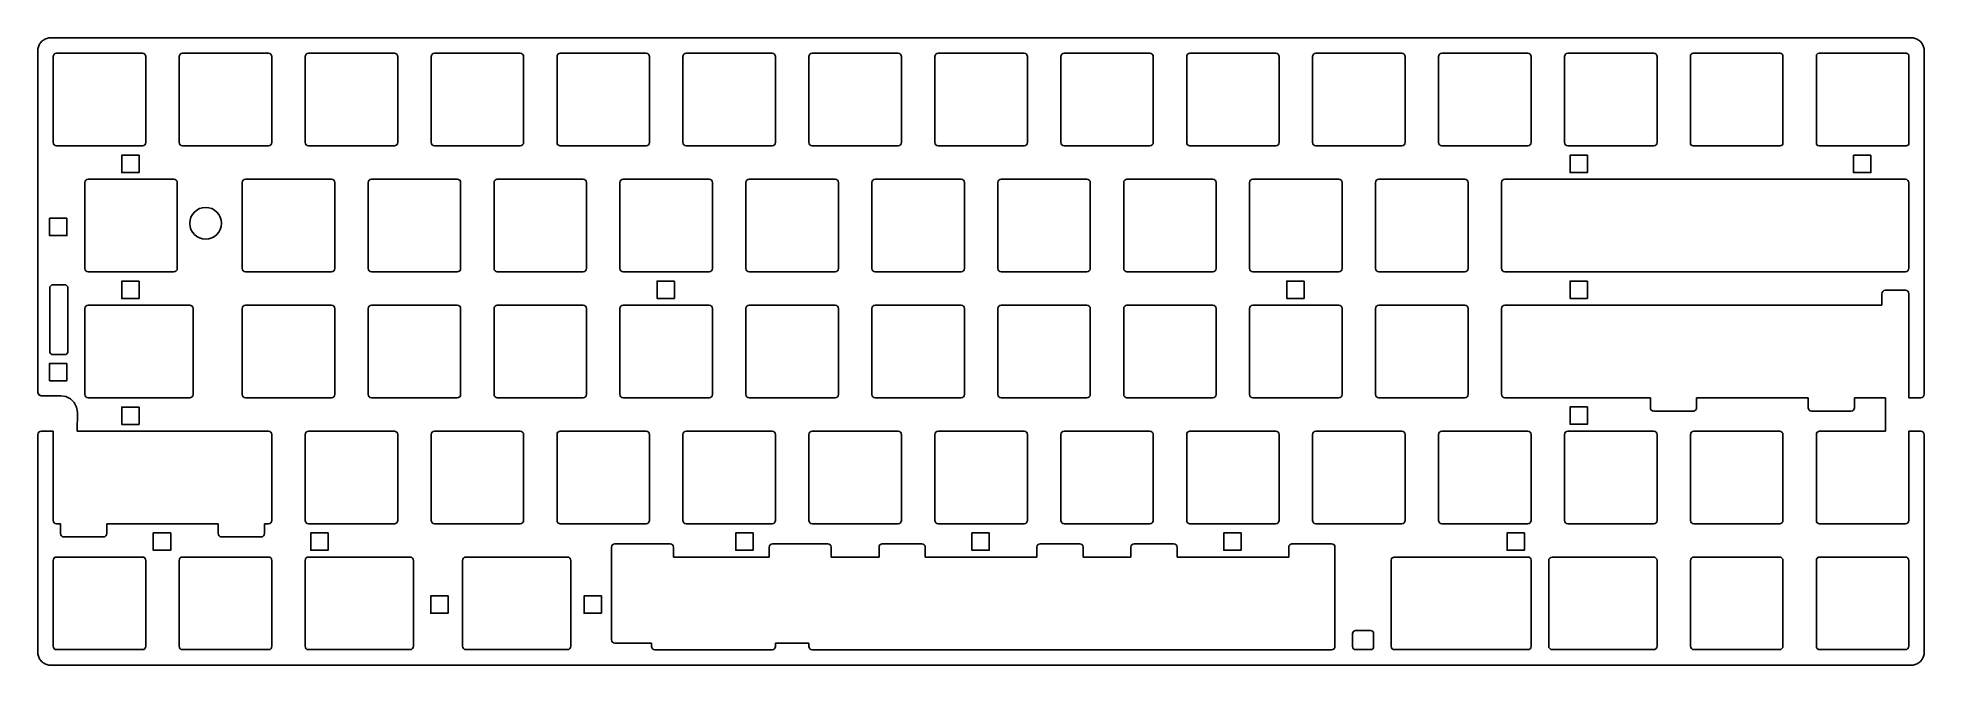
# Model space of a CAD drawing. Header units: millimetres. Extents: x 5 to 291, y -100 to -5.
import ezdxf

# ---------------------------------------------------------------- set-up
doc = ezdxf.new("R2010")
doc.units = ezdxf.units.MM
doc.layers.get('0').update_dxf_attribs({"linetype": 'CONTINUOUS'})

msp = doc.modelspace()

# ---------------------------------------------------------------- linework, layer by layer
for p, q in [((5.77, -5.75), (5.89, -5.64)), ((5.89, -5.64), (6.01, -5.54)), ((6.01, -5.54), (6.14, -5.46)), ((6.14, -5.46), (6.28, -5.38)), ((6.28, -5.38), (6.42, -5.31)), ((6.42, -5.31), (6.57, -5.26)), ((6.57, -5.26), (6.72, -5.22)), ((6.72, -5.22), (6.88, -5.19)), ((6.88, -5.19), (7.03, -5.17)), ((7.03, -5.17), (7.19, -5.16)), ((7.19, -5.16), (288.56, -5.16)), ((288.56, -5.16), (288.72, -5.17)), ((288.72, -5.17), (288.88, -5.19)), ((288.88, -5.19), (289.03, -5.22)), ((289.03, -5.22), (289.18, -5.26)), ((289.18, -5.26), (289.33, -5.31)), ((289.33, -5.31), (289.47, -5.38)), ((289.47, -5.38), (289.61, -5.46)), ((289.61, -5.46), (289.74, -5.54)), ((289.74, -5.54), (289.86, -5.64)), ((289.86, -5.64), (289.98, -5.75)), ((5.19, -7.01), (5.21, -6.85)), ((5.19, -7.16), (5.19, -7.01)), ((5.19, -58.83), (5.19, -7.16)), ((5.21, -6.85), (5.24, -6.7)), ((5.24, -6.7), (5.29, -6.54)), ((5.29, -6.54), (5.34, -6.4)), ((5.34, -6.4), (5.41, -6.26)), ((5.41, -6.26), (5.48, -6.12)), ((5.48, -6.12), (5.57, -5.99)), ((5.57, -5.99), (5.67, -5.86)), ((5.67, -5.86), (5.77, -5.75)), ((7.54, -8.02), (7.54, -21.02)), ((21.04, -7.52), (8.04, -7.52)), ((21.54, -21.02), (21.54, -8.02)), ((26.59, -8.02), (26.59, -21.02)), ((40.09, -7.52), (27.09, -7.52)), ((40.59, -21.02), (40.59, -8.02)), ((45.64, -8.02), (45.64, -21.02)), ((59.14, -7.52), (46.14, -7.52)), ((59.64, -21.02), (59.64, -8.02)), ((64.69, -8.02), (64.69, -21.02)), ((78.19, -7.52), (65.19, -7.52)), ((78.69, -21.02), (78.69, -8.02)), ((83.74, -8.02), (83.74, -21.02)), ((97.24, -7.52), (84.24, -7.52)), ((97.74, -21.02), (97.74, -8.02)), ((102.79, -8.02), (102.79, -21.02)), ((116.29, -7.52), (103.29, -7.52)), ((116.79, -21.02), (116.79, -8.02)), ((121.84, -8.02), (121.84, -21.02)), ((135.34, -7.52), (122.34, -7.52)), ((135.84, -21.02), (135.84, -8.02)), ((140.89, -8.02), (140.89, -21.02)), ((154.39, -7.52), (141.39, -7.52)), ((154.89, -21.02), (154.89, -8.02)), ((159.94, -8.02), (159.94, -21.02)), ((173.44, -7.52), (160.44, -7.52)), ((173.94, -21.02), (173.94, -8.02)), ((178.99, -8.02), (178.99, -21.02)), ((192.49, -7.52), (179.49, -7.52)), ((192.99, -21.02), (192.99, -8.02)), ((198.04, -8.02), (198.04, -21.02)), ((211.54, -7.52), (198.54, -7.52)), ((212.04, -21.02), (212.04, -8.02)), ((217.09, -8.02), (217.09, -21.02)), ((230.59, -7.52), (217.59, -7.52)), ((231.09, -21.02), (231.09, -8.02)), ((236.14, -8.02), (236.14, -21.02)), ((249.64, -7.52), (236.64, -7.52)), ((250.14, -21.02), (250.14, -8.02)), ((255.19, -7.93), (255.19, -21.11)), ((268.78, -7.52), (255.59, -7.52)), ((269.19, -21.11), (269.19, -7.93)), ((274.24, -7.93), (274.24, -21.11)), ((287.83, -7.52), (274.64, -7.52)), ((288.24, -21.11), (288.24, -7.93)), ((289.98, -5.75), (290.08, -5.86)), ((290.08, -5.86), (290.18, -5.99)), ((290.18, -5.99), (290.27, -6.12)), ((290.27, -6.12), (290.35, -6.26)), ((290.35, -6.26), (290.41, -6.4)), ((290.41, -6.4), (290.47, -6.54)), ((290.47, -6.54), (290.51, -6.7)), ((290.51, -6.7), (290.54, -6.85)), ((290.54, -6.85), (290.56, -7.01)), ((290.56, -7.01), (290.56, -7.16)), ((8.04, -21.52), (21.04, -21.52)), ((27.09, -21.52), (40.09, -21.52)), ((46.14, -21.52), (59.14, -21.52)), ((65.19, -21.52), (78.19, -21.52)), ((84.24, -21.52), (97.24, -21.52)), ((103.29, -21.52), (116.29, -21.52)), ((122.34, -21.52), (135.34, -21.52)), ((141.39, -21.52), (154.39, -21.52)), ((160.44, -21.52), (173.44, -21.52)), ((179.49, -21.52), (192.49, -21.52)), ((198.54, -21.52), (211.54, -21.52)), ((217.59, -21.52), (230.59, -21.52)), ((236.64, -21.52), (249.64, -21.52)), ((255.59, -21.52), (268.78, -21.52)), ((274.64, -21.52), (287.83, -21.52)), ((12.3, -27.07), (12.3, -40.07)), ((25.8, -26.57), (12.8, -26.57)), ((26.3, -40.07), (26.3, -27.07)), ((36.11, -27.07), (36.11, -40.07)), ((49.61, -26.57), (36.61, -26.57)), ((50.11, -40.07), (50.11, -27.07)), ((55.16, -27.07), (55.16, -40.07)), ((68.66, -26.57), (55.66, -26.57)), ((69.16, -40.07), (69.16, -27.07)), ((74.21, -27.07), (74.21, -40.07)), ((87.71, -26.57), (74.71, -26.57)), ((88.21, -40.07), (88.21, -27.07)), ((93.26, -27.07), (93.26, -40.07)), ((106.76, -26.57), (93.76, -26.57)), ((107.26, -40.07), (107.26, -27.07)), ((112.31, -27.07), (112.31, -40.07)), ((125.81, -26.57), (112.81, -26.57)), ((126.31, -40.07), (126.31, -27.07)), ((131.36, -27.07), (131.36, -40.07)), ((144.86, -26.57), (131.86, -26.57)), ((145.36, -40.07), (145.36, -27.07)), ((150.41, -27.07), (150.41, -40.07)), ((163.91, -26.57), (150.91, -26.57)), ((164.41, -40.07), (164.41, -27.07)), ((169.46, -27.07), (169.46, -40.07)), ((182.96, -26.57), (169.96, -26.57)), ((183.46, -40.07), (183.46, -27.07)), ((188.51, -27.07), (188.51, -40.07)), ((202.01, -26.57), (189.01, -26.57)), ((202.51, -40.07), (202.51, -27.07)), ((207.56, -27.07), (207.56, -40.07)), ((221.06, -26.57), (208.06, -26.57)), ((221.56, -40.07), (221.56, -27.07)), ((12.8, -40.57), (25.8, -40.57)), ((36.61, -40.57), (49.61, -40.57)), ((55.66, -40.57), (68.66, -40.57)), ((74.71, -40.57), (87.71, -40.57)), ((93.76, -40.57), (106.76, -40.57)), ((112.81, -40.57), (125.81, -40.57)), ((131.86, -40.57), (144.86, -40.57)), ((150.91, -40.57), (163.91, -40.57)), ((169.96, -40.57), (182.96, -40.57)), ((189.01, -40.57), (202.01, -40.57)), ((208.06, -40.57), (221.06, -40.57)), ((28.18, -45.62), (12.8, -45.62)), ((49.61, -45.62), (36.61, -45.62)), ((68.66, -45.62), (55.66, -45.62)), ((87.71, -45.62), (74.71, -45.62)), ((106.76, -45.62), (93.76, -45.62)), ((125.81, -45.62), (112.81, -45.62)), ((144.86, -45.62), (131.86, -45.62)), ((163.91, -45.62), (150.91, -45.62)), ((182.96, -45.62), (169.96, -45.62)), ((202.01, -45.62), (189.01, -45.62)), ((221.06, -45.62), (208.06, -45.62)), ((284.13, -45.63), (227.11, -45.63)), ((284.13, -43.9), (284.13, -45.63)), ((288.24, -59.62), (288.24, -43.88)), ((12.3, -46.12), (12.3, -59.12)), ((28.68, -59.12), (28.68, -46.12)), ((36.11, -46.12), (36.11, -59.12)), ((50.11, -59.12), (50.11, -46.12)), ((55.16, -46.12), (55.16, -59.12)), ((69.16, -59.12), (69.16, -46.12)), ((74.21, -46.12), (74.21, -59.12)), ((88.21, -59.12), (88.21, -46.12)), ((93.26, -46.12), (93.26, -59.12)), ((107.26, -59.12), (107.26, -46.12)), ((112.31, -46.12), (112.31, -59.12)), ((126.31, -59.12), (126.31, -46.12)), ((131.36, -46.12), (131.36, -59.12)), ((145.36, -59.12), (145.36, -46.12)), ((150.41, -46.12), (150.41, -59.12)), ((164.41, -59.12), (164.41, -46.12)), ((169.46, -46.12), (169.46, -59.12)), ((183.46, -59.12), (183.46, -46.12)), ((188.51, -46.12), (188.51, -59.12)), ((202.51, -59.12), (202.51, -46.12)), ((207.56, -46.12), (207.56, -59.12)), ((221.56, -59.12), (221.56, -46.12)), ((5.33, -59.18), (5.19, -58.83)), ((5.69, -59.33), (5.33, -59.18)), ((8.69, -59.33), (5.69, -59.33)), ((9.46, -59.45), (8.69, -59.33)), ((10.16, -59.8), (9.46, -59.45)), ((10.71, -60.36), (10.16, -59.8)), ((12.8, -59.62), (28.18, -59.62)), ((36.61, -59.62), (49.61, -59.62)), ((55.66, -59.62), (68.66, -59.62)), ((74.71, -59.62), (87.71, -59.62)), ((93.76, -59.62), (106.76, -59.62)), ((112.81, -59.62), (125.81, -59.62)), ((131.86, -59.62), (144.86, -59.62)), ((150.91, -59.62), (163.91, -59.62)), ((169.96, -59.62), (182.96, -59.62)), ((189.01, -59.62), (202.01, -59.62)), ((208.06, -59.62), (221.06, -59.62)), ((227.14, -59.63), (249.13, -59.63)), ((249.13, -59.63), (249.13, -61.13)), ((256.13, -61.13), (256.13, -59.63)), ((256.13, -59.63), (273, -59.63)), ((273, -59.63), (273, -61.13)), ((280, -61.13), (280, -59.63)), ((280, -59.63), (284.7, -59.63)), ((284.7, -59.63), (284.7, -64.67)), ((11.07, -61.05), (10.71, -60.36)), ((11.19, -61.83), (11.07, -61.05)), ((11.17, -64.67), (11.19, -61.83)), ((249.63, -61.63), (255.63, -61.63)), ((273.5, -61.63), (279.5, -61.63)), ((5.19, -98.09), (5.19, -65.17)), ((5.69, -64.67), (7.54, -64.67)), ((7.54, -64.67), (7.54, -78.18)), ((40.09, -64.68), (11.17, -64.67)), ((40.59, -78.18), (40.59, -65.18)), ((45.64, -65.17), (45.64, -78.17)), ((59.14, -64.67), (46.14, -64.67)), ((59.64, -78.17), (59.64, -65.17)), ((64.69, -65.17), (64.69, -78.17)), ((78.19, -64.67), (65.19, -64.67)), ((78.69, -78.17), (78.69, -65.17)), ((83.74, -65.17), (83.74, -78.17)), ((97.24, -64.67), (84.24, -64.67)), ((97.74, -78.17), (97.74, -65.17)), ((102.79, -65.17), (102.79, -78.17)), ((116.29, -64.67), (103.29, -64.67)), ((116.79, -78.17), (116.79, -65.17)), ((121.84, -65.17), (121.84, -78.17)), ((135.34, -64.67), (122.34, -64.67)), ((135.84, -78.17), (135.84, -65.17)), ((140.89, -65.17), (140.89, -78.17)), ((154.39, -64.67), (141.39, -64.67)), ((154.89, -78.17), (154.89, -65.17)), ((159.94, -65.17), (159.94, -78.17)), ((173.44, -64.67), (160.44, -64.67)), ((173.94, -78.17), (173.94, -65.17)), ((178.99, -65.17), (178.99, -78.17)), ((192.49, -64.67), (179.49, -64.67)), ((192.99, -78.17), (192.99, -65.17)), ((198.04, -65.17), (198.04, -78.17)), ((211.54, -64.67), (198.54, -64.67)), ((212.04, -78.17), (212.04, -65.17)), ((217.09, -65.17), (217.09, -78.17)), ((230.59, -64.67), (217.59, -64.67)), ((231.09, -78.17), (231.09, -65.17)), ((236.14, -65.18), (236.14, -78.18)), ((249.64, -64.68), (236.64, -64.68)), ((250.14, -78.18), (250.14, -65.18)), ((255.19, -65.18), (255.19, -78.18)), ((268.69, -64.68), (255.69, -64.68)), ((269.19, -78.18), (269.19, -65.18)), ((274.24, -65.18), (274.24, -78.18)), ((284.7, -64.67), (274.74, -64.68)), ((288.24, -78.18), (288.24, -64.68)), ((8.04, -78.68), (8.62, -78.68)), ((8.62, -78.68), (8.62, -80.18)), ((15.62, -80.18), (15.62, -78.68)), ((15.62, -78.68), (32.5, -78.68)), ((32.5, -78.68), (32.5, -80.18)), ((39.5, -80.18), (39.5, -78.68)), ((39.5, -78.68), (40.09, -78.68)), ((46.14, -78.67), (59.14, -78.67)), ((65.19, -78.67), (78.19, -78.67)), ((84.24, -78.67), (97.24, -78.67)), ((103.29, -78.67), (116.29, -78.67)), ((122.34, -78.67), (135.34, -78.67)), ((141.39, -78.67), (154.39, -78.67)), ((160.44, -78.67), (173.44, -78.67)), ((179.49, -78.67), (192.49, -78.67)), ((198.54, -78.67), (211.54, -78.67)), ((217.59, -78.67), (230.59, -78.67)), ((236.64, -78.68), (249.64, -78.68)), ((255.69, -78.68), (268.69, -78.68)), ((274.74, -78.68), (287.74, -78.68)), ((9.12, -80.68), (15.12, -80.68)), ((33, -80.68), (39, -80.68)), ((91.97, -96.23), (91.97, -82.23)), ((92.47, -81.73), (100.85, -81.73)), ((101.35, -82.23), (101.35, -83.73)), ((115.84, -83.73), (115.84, -82.23)), ((116.34, -81.73), (124.72, -81.73)), ((125.22, -82.23), (125.22, -83.73)), ((132.45, -83.73), (132.45, -82.23)), ((132.95, -81.73), (138.95, -81.73)), ((139.45, -82.23), (139.45, -83.73)), ((156.32, -83.73), (156.32, -82.23)), ((156.82, -81.73), (162.82, -81.73)), ((163.32, -82.23), (163.32, -83.73)), ((170.55, -83.73), (170.55, -82.23)), ((171.05, -81.73), (177.05, -81.73)), ((177.55, -82.23), (177.55, -83.73)), ((194.42, -83.73), (194.42, -82.23)), ((194.92, -81.73), (200.92, -81.73)), ((201.42, -82.23), (201.42, -97.23)), ((7.54, -84.22), (7.54, -97.22)), ((21.11, -83.72), (7.96, -83.72)), ((21.54, -97.22), (21.54, -84.22)), ((26.59, -84.22), (26.59, -97.22)), ((40.21, -83.72), (26.96, -83.72)), ((40.59, -97.22), (40.59, -84.22)), ((45.64, -84.22), (45.64, -97.22)), ((61.58, -83.72), (46.07, -83.72)), ((62.02, -97.22), (62.02, -84.22)), ((69.45, -84.22), (69.45, -97.22)), ((85.33, -83.72), (69.95, -83.72)), ((85.83, -97.22), (85.83, -84.22)), ((101.35, -83.73), (115.84, -83.73)), ((125.22, -83.73), (132.45, -83.73)), ((139.45, -83.73), (156.32, -83.73)), ((163.32, -83.73), (170.55, -83.73)), ((177.55, -83.73), (194.42, -83.73)), ((255.19, -84.22), (255.19, -97.22)), ((268.69, -83.72), (255.69, -83.72)), ((269.19, -97.22), (269.19, -84.22)), ((274.24, -84.22), (274.24, -97.22)), ((287.74, -83.72), (274.74, -83.72)), ((288.24, -97.22), (288.24, -84.22)), ((98.02, -96.73), (92.47, -96.73)), ((98.02, -97.23), (98.02, -96.73)), ((121.84, -96.73), (116.79, -96.73)), ((116.79, -96.73), (116.79, -97.23)), ((121.84, -97.23), (121.84, -96.73)), ((5.19, -98.24), (5.19, -98.09)), ((5.21, -98.4), (5.19, -98.24)), ((5.24, -98.55), (5.21, -98.4)), ((5.29, -98.71), (5.24, -98.55)), ((5.34, -98.85), (5.29, -98.71)), ((5.41, -99), (5.34, -98.85)), ((5.48, -99.13), (5.41, -99)), ((5.57, -99.26), (5.48, -99.13)), ((5.67, -99.39), (5.57, -99.26)), ((5.77, -99.5), (5.67, -99.39)), ((5.89, -99.61), (5.77, -99.5)), ((6.01, -99.71), (5.89, -99.61)), ((6.14, -99.79), (6.01, -99.71)), ((6.28, -99.87), (6.14, -99.79)), ((6.42, -99.94), (6.28, -99.87)), ((7.96, -97.72), (21.11, -97.72)), ((26.96, -97.72), (40.21, -97.72)), ((46.07, -97.72), (61.58, -97.72)), ((69.95, -97.72), (85.33, -97.72)), ((116.29, -97.73), (98.52, -97.73)), ((200.92, -97.73), (122.34, -97.73)), ((255.69, -97.72), (268.69, -97.72)), ((274.74, -97.72), (287.74, -97.72)), ((289.47, -99.87), (289.33, -99.94)), ((289.61, -99.79), (289.47, -99.87)), ((289.74, -99.71), (289.61, -99.79)), ((289.86, -99.61), (289.74, -99.71)), ((289.98, -99.5), (289.86, -99.61)), ((290.08, -99.39), (289.98, -99.5)), ((290.18, -99.26), (290.08, -99.39)), ((290.27, -99.13), (290.18, -99.26)), ((290.35, -99), (290.27, -99.13)), ((290.41, -98.85), (290.35, -99)), ((290.47, -98.71), (290.41, -98.85)), ((290.51, -98.55), (290.47, -98.71)), ((290.54, -98.4), (290.51, -98.55)), ((290.56, -98.24), (290.54, -98.4)), ((290.56, -98.09), (290.56, -98.24)), ((6.57, -99.99), (6.42, -99.94)), ((6.72, -100.03), (6.57, -99.99)), ((6.88, -100.06), (6.72, -100.03)), ((7.03, -100.08), (6.88, -100.06)), ((7.19, -100.09), (7.03, -100.08)), ((288.56, -100.09), (7.19, -100.09)), ((288.72, -100.08), (288.56, -100.09)), ((288.88, -100.06), (288.72, -100.08)), ((289.03, -100.03), (288.88, -100.06)), ((289.18, -99.99), (289.03, -100.03)), ((289.33, -99.94), (289.18, -99.99))]:
    msp.add_line(p, q)
for points in [[(20.53, -22.93), (17.9, -22.93), (17.9, -25.55), (20.53, -25.55)], [(239.61, -22.93), (236.99, -22.93), (236.99, -25.55), (239.61, -25.55)], [(282.5, -22.93), (279.87, -22.93), (279.87, -25.55), (282.5, -25.55)], [(9.6, -32.47), (6.97, -32.47), (6.97, -35.08), (9.6, -35.08)], [(20.53, -41.99), (17.9, -41.99), (17.9, -44.61), (20.53, -44.61)], [(101.5, -41.98), (98.87, -41.98), (98.87, -44.6), (101.5, -44.6)], [(196.75, -41.98), (194.12, -41.98), (194.12, -44.6), (196.75, -44.6)], [(239.61, -41.98), (236.99, -41.98), (236.99, -44.6), (239.61, -44.6)], [(9.6, -54.43), (6.97, -54.43), (6.97, -57.05), (9.6, -57.05)], [(20.53, -61.03), (17.9, -61.03), (17.9, -63.65), (20.53, -63.65)], [(239.61, -61), (236.99, -61), (236.99, -63.62), (239.61, -63.62)], [(25.3, -80.08), (22.67, -80.08), (22.67, -82.7), (25.3, -82.7)], [(49.11, -80.08), (46.49, -80.08), (46.49, -82.7), (49.11, -82.7)], [(113.41, -80.08), (110.78, -80.08), (110.78, -82.7), (113.41, -82.7)], [(149.13, -80.08), (146.5, -80.08), (146.5, -82.7), (149.13, -82.7)], [(187.23, -80.08), (184.6, -80.08), (184.6, -82.7), (187.23, -82.7)], [(230.09, -80.08), (227.46, -80.08), (227.46, -82.69), (230.09, -82.69)], [(67.25, -89.6), (64.63, -89.6), (64.63, -92.21), (67.25, -92.21)], [(90.45, -89.6), (87.83, -89.6), (87.83, -92.21), (90.45, -92.21)]]:
    msp.add_lwpolyline(points, close=True)
for points, degree in [([(8.04, -7.52), (7.76, -7.52), (7.54, -7.75), (7.54, -8.02)], 3), ([(21.54, -8.02), (21.54, -7.75), (21.31, -7.52), (21.04, -7.52)], 3), ([(27.09, -7.52), (26.81, -7.52), (26.59, -7.75), (26.59, -8.02)], 3), ([(40.59, -8.02), (40.59, -7.75), (40.36, -7.52), (40.09, -7.52)], 3), ([(46.14, -7.52), (45.86, -7.52), (45.64, -7.75), (45.64, -8.02)], 3), ([(59.64, -8.02), (59.64, -7.75), (59.41, -7.52), (59.14, -7.52)], 3), ([(65.19, -7.52), (64.91, -7.52), (64.69, -7.75), (64.69, -8.02)], 3), ([(78.69, -8.02), (78.69, -7.75), (78.46, -7.52), (78.19, -7.52)], 3), ([(84.24, -7.52), (83.96, -7.52), (83.74, -7.75), (83.74, -8.02)], 3), ([(97.74, -8.02), (97.74, -7.75), (97.51, -7.52), (97.24, -7.52)], 3), ([(103.29, -7.52), (103.01, -7.52), (102.79, -7.75), (102.79, -8.02)], 3), ([(116.79, -8.02), (116.79, -7.75), (116.56, -7.52), (116.29, -7.52)], 3), ([(122.34, -7.52), (122.06, -7.52), (121.84, -7.75), (121.84, -8.02)], 3), ([(135.84, -8.02), (135.84, -7.75), (135.61, -7.52), (135.34, -7.52)], 3), ([(141.39, -7.52), (141.11, -7.52), (140.89, -7.75), (140.89, -8.02)], 3), ([(154.89, -8.02), (154.89, -7.75), (154.66, -7.52), (154.39, -7.52)], 3), ([(160.44, -7.52), (160.16, -7.52), (159.94, -7.75), (159.94, -8.02)], 3), ([(173.94, -8.02), (173.94, -7.75), (173.71, -7.52), (173.44, -7.52)], 3), ([(179.49, -7.52), (179.21, -7.52), (178.99, -7.75), (178.99, -8.02)], 3), ([(192.99, -8.02), (192.99, -7.75), (192.76, -7.52), (192.49, -7.52)], 3), ([(198.54, -7.52), (198.26, -7.52), (198.04, -7.75), (198.04, -8.02)], 3), ([(212.04, -8.02), (212.04, -7.75), (211.81, -7.52), (211.54, -7.52)], 3), ([(217.59, -7.52), (217.31, -7.52), (217.09, -7.75), (217.09, -8.02)], 3), ([(231.09, -8.02), (231.09, -7.75), (230.86, -7.52), (230.59, -7.52)], 3), ([(236.64, -7.52), (236.36, -7.52), (236.14, -7.75), (236.14, -8.02)], 3), ([(250.14, -8.02), (250.14, -7.75), (249.91, -7.52), (249.64, -7.52)], 3), ([(255.59, -7.52), (255.37, -7.52), (255.19, -7.7), (255.19, -7.93)], 3), ([(269.19, -7.93), (269.19, -7.7), (269, -7.52), (268.78, -7.52)], 3), ([(274.64, -7.52), (274.42, -7.52), (274.24, -7.7), (274.24, -7.93)], 3), ([(288.24, -7.93), (288.24, -7.7), (288.05, -7.52), (287.83, -7.52)], 3), ([(290.56, -7.16), (290.56, -53.61), (290.56, -59.09)], 2), ([(7.54, -21.02), (7.54, -21.3), (7.76, -21.52), (8.04, -21.52)], 3), ([(21.04, -21.52), (21.31, -21.52), (21.54, -21.3), (21.54, -21.02)], 3), ([(26.59, -21.02), (26.59, -21.3), (26.81, -21.52), (27.09, -21.52)], 3), ([(40.09, -21.52), (40.36, -21.52), (40.59, -21.3), (40.59, -21.02)], 3), ([(45.64, -21.02), (45.64, -21.3), (45.86, -21.52), (46.14, -21.52)], 3), ([(59.14, -21.52), (59.41, -21.52), (59.64, -21.3), (59.64, -21.02)], 3), ([(64.69, -21.02), (64.69, -21.3), (64.91, -21.52), (65.19, -21.52)], 3), ([(78.19, -21.52), (78.46, -21.52), (78.69, -21.3), (78.69, -21.02)], 3), ([(83.74, -21.02), (83.74, -21.3), (83.96, -21.52), (84.24, -21.52)], 3), ([(97.24, -21.52), (97.51, -21.52), (97.74, -21.3), (97.74, -21.02)], 3), ([(102.79, -21.02), (102.79, -21.3), (103.01, -21.52), (103.29, -21.52)], 3), ([(116.29, -21.52), (116.56, -21.52), (116.79, -21.3), (116.79, -21.02)], 3), ([(121.84, -21.02), (121.84, -21.3), (122.06, -21.52), (122.34, -21.52)], 3), ([(135.34, -21.52), (135.61, -21.52), (135.84, -21.3), (135.84, -21.02)], 3), ([(140.89, -21.02), (140.89, -21.3), (141.11, -21.52), (141.39, -21.52)], 3), ([(154.39, -21.52), (154.66, -21.52), (154.89, -21.3), (154.89, -21.02)], 3), ([(159.94, -21.02), (159.94, -21.3), (160.16, -21.52), (160.44, -21.52)], 3), ([(173.44, -21.52), (173.71, -21.52), (173.94, -21.3), (173.94, -21.02)], 3), ([(178.99, -21.02), (178.99, -21.3), (179.21, -21.52), (179.49, -21.52)], 3), ([(192.49, -21.52), (192.76, -21.52), (192.99, -21.3), (192.99, -21.02)], 3), ([(198.04, -21.02), (198.04, -21.3), (198.26, -21.52), (198.54, -21.52)], 3), ([(211.54, -21.52), (211.81, -21.52), (212.04, -21.3), (212.04, -21.02)], 3), ([(217.09, -21.02), (217.09, -21.3), (217.31, -21.52), (217.59, -21.52)], 3), ([(230.59, -21.52), (230.86, -21.52), (231.09, -21.3), (231.09, -21.02)], 3), ([(236.14, -21.02), (236.14, -21.3), (236.36, -21.52), (236.64, -21.52)], 3), ([(249.64, -21.52), (249.91, -21.52), (250.14, -21.3), (250.14, -21.02)], 3), ([(255.19, -21.11), (255.19, -21.34), (255.37, -21.52), (255.59, -21.52)], 3), ([(268.78, -21.52), (269, -21.52), (269.19, -21.34), (269.19, -21.11)], 3), ([(274.24, -21.11), (274.24, -21.34), (274.42, -21.52), (274.64, -21.52)], 3), ([(287.83, -21.52), (288.05, -21.52), (288.24, -21.34), (288.24, -21.11)], 3), ([(12.8, -26.57), (12.52, -26.57), (12.3, -26.8), (12.3, -27.07)], 3), ([(26.3, -27.07), (26.3, -26.8), (26.07, -26.57), (25.8, -26.57)], 3), ([(36.61, -26.57), (36.34, -26.57), (36.11, -26.8), (36.11, -27.07)], 3), ([(50.11, -27.07), (50.11, -26.8), (49.89, -26.57), (49.61, -26.57)], 3), ([(55.66, -26.57), (55.39, -26.57), (55.16, -26.8), (55.16, -27.07)], 3), ([(69.16, -27.07), (69.16, -26.8), (68.94, -26.57), (68.66, -26.57)], 3), ([(74.71, -26.57), (74.44, -26.57), (74.21, -26.8), (74.21, -27.07)], 3), ([(88.21, -27.07), (88.21, -26.8), (87.99, -26.57), (87.71, -26.57)], 3), ([(93.76, -26.57), (93.49, -26.57), (93.26, -26.8), (93.26, -27.07)], 3), ([(107.26, -27.07), (107.26, -26.8), (107.03, -26.57), (106.76, -26.57)], 3), ([(112.81, -26.57), (112.54, -26.57), (112.31, -26.8), (112.31, -27.07)], 3), ([(126.31, -27.07), (126.31, -26.8), (126.08, -26.57), (125.81, -26.57)], 3), ([(131.86, -26.57), (131.59, -26.57), (131.36, -26.8), (131.36, -27.07)], 3), ([(145.36, -27.07), (145.36, -26.8), (145.13, -26.57), (144.86, -26.57)], 3), ([(150.91, -26.57), (150.64, -26.57), (150.41, -26.8), (150.41, -27.07)], 3), ([(164.41, -27.07), (164.41, -26.8), (164.18, -26.57), (163.91, -26.57)], 3), ([(169.96, -26.57), (169.69, -26.57), (169.46, -26.8), (169.46, -27.07)], 3), ([(183.46, -27.07), (183.46, -26.8), (183.23, -26.57), (182.96, -26.57)], 3), ([(189.01, -26.57), (188.74, -26.57), (188.51, -26.8), (188.51, -27.07)], 3), ([(202.51, -27.07), (202.51, -26.8), (202.28, -26.57), (202.01, -26.57)], 3), ([(208.06, -26.57), (207.79, -26.57), (207.56, -26.8), (207.56, -27.07)], 3), ([(221.56, -27.07), (221.56, -26.8), (221.33, -26.57), (221.06, -26.57)], 3), ([(226.76, -26.72), (226.66, -26.81), (226.61, -26.94), (226.61, -27.07)], 3), ([(226.61, -27.07), (226.61, -29.24), (226.61, -37.82), (226.61, -40.04)], 3), ([(227.11, -26.58), (226.98, -26.58), (226.85, -26.63), (226.76, -26.72)], 3), ([(287.71, -26.58), (282.05, -26.58), (232.61, -26.58), (227.11, -26.58)], 3), ([(288.24, -27.11), (288.24, -26.82), (288, -26.58), (287.71, -26.58)], 3), ([(288.24, -40.03), (288.24, -37.8), (288.24, -29.32), (288.24, -27.11)], 3), ([(30.58, -30.83), (29.25, -30.83), (28.18, -31.9), (28.18, -33.23)], 3), ([(32.98, -33.23), (32.98, -31.9), (31.9, -30.83), (30.58, -30.83)], 3), ([(28.18, -33.23), (28.18, -34.55), (29.25, -35.63), (30.58, -35.63)], 3), ([(30.58, -35.63), (31.9, -35.63), (32.98, -34.55), (32.98, -33.23)], 3), ([(7.5, -42.52), (7.22, -42.52), (7, -42.75), (7, -43.02)], 3), ([(9.26, -42.52), (8.76, -42.52), (8, -42.52), (7.5, -42.52)], 3), ([(9.76, -43.02), (9.76, -42.75), (9.54, -42.52), (9.26, -42.52)], 3), ([(12.3, -40.07), (12.3, -40.34), (12.52, -40.57), (12.8, -40.57)], 3), ([(25.8, -40.57), (26.07, -40.57), (26.3, -40.34), (26.3, -40.07)], 3), ([(36.11, -40.07), (36.11, -40.34), (36.34, -40.57), (36.61, -40.57)], 3), ([(49.61, -40.57), (49.89, -40.57), (50.11, -40.34), (50.11, -40.07)], 3), ([(55.16, -40.07), (55.16, -40.34), (55.39, -40.57), (55.66, -40.57)], 3), ([(68.66, -40.57), (68.94, -40.57), (69.16, -40.34), (69.16, -40.07)], 3), ([(74.21, -40.07), (74.21, -40.34), (74.44, -40.57), (74.71, -40.57)], 3), ([(87.71, -40.57), (87.99, -40.57), (88.21, -40.34), (88.21, -40.07)], 3), ([(93.26, -40.07), (93.26, -40.34), (93.49, -40.57), (93.76, -40.57)], 3), ([(106.76, -40.57), (107.03, -40.57), (107.26, -40.34), (107.26, -40.07)], 3), ([(112.31, -40.07), (112.31, -40.34), (112.54, -40.57), (112.81, -40.57)], 3), ([(125.81, -40.57), (126.08, -40.57), (126.31, -40.34), (126.31, -40.07)], 3), ([(131.36, -40.07), (131.36, -40.34), (131.59, -40.57), (131.86, -40.57)], 3), ([(144.86, -40.57), (145.13, -40.57), (145.36, -40.34), (145.36, -40.07)], 3), ([(150.41, -40.07), (150.41, -40.34), (150.64, -40.57), (150.91, -40.57)], 3), ([(163.91, -40.57), (164.18, -40.57), (164.41, -40.34), (164.41, -40.07)], 3), ([(169.46, -40.07), (169.46, -40.34), (169.69, -40.57), (169.96, -40.57)], 3), ([(182.96, -40.57), (183.23, -40.57), (183.46, -40.34), (183.46, -40.07)], 3), ([(188.51, -40.07), (188.51, -40.34), (188.74, -40.57), (189.01, -40.57)], 3), ([(202.01, -40.57), (202.28, -40.57), (202.51, -40.34), (202.51, -40.07)], 3), ([(207.56, -40.07), (207.56, -40.34), (207.79, -40.57), (208.06, -40.57)], 3), ([(221.06, -40.57), (221.33, -40.57), (221.56, -40.34), (221.56, -40.07)], 3), ([(226.61, -40.04), (226.61, -40.34), (226.85, -40.57), (227.14, -40.57)], 3), ([(227.14, -40.57), (232.78, -40.57), (281.99, -40.57), (287.7, -40.57)], 3), ([(287.7, -40.57), (287.99, -40.57), (288.24, -40.33), (288.24, -40.03)], 3), ([(7, -43.02), (7, -44.8), (7, -50.82), (7, -52.6)], 3), ([(9.76, -52.6), (9.76, -50.82), (9.76, -44.8), (9.76, -43.02)], 3), ([(12.8, -45.62), (12.52, -45.62), (12.3, -45.85), (12.3, -46.12)], 3), ([(28.68, -46.12), (28.68, -45.85), (28.45, -45.62), (28.18, -45.62)], 3), ([(36.61, -45.62), (36.34, -45.62), (36.11, -45.85), (36.11, -46.12)], 3), ([(50.11, -46.12), (50.11, -45.85), (49.89, -45.62), (49.61, -45.62)], 3), ([(55.66, -45.62), (55.39, -45.62), (55.16, -45.85), (55.16, -46.12)], 3), ([(69.16, -46.12), (69.16, -45.85), (68.94, -45.62), (68.66, -45.62)], 3), ([(74.71, -45.62), (74.44, -45.62), (74.21, -45.85), (74.21, -46.12)], 3), ([(88.21, -46.12), (88.21, -45.85), (87.99, -45.62), (87.71, -45.62)], 3), ([(93.76, -45.62), (93.49, -45.62), (93.26, -45.85), (93.26, -46.12)], 3), ([(107.26, -46.12), (107.26, -45.85), (107.03, -45.62), (106.76, -45.62)], 3), ([(112.81, -45.62), (112.54, -45.62), (112.31, -45.85), (112.31, -46.12)], 3), ([(126.31, -46.12), (126.31, -45.85), (126.08, -45.62), (125.81, -45.62)], 3), ([(131.86, -45.62), (131.59, -45.62), (131.36, -45.85), (131.36, -46.12)], 3), ([(145.36, -46.12), (145.36, -45.85), (145.13, -45.62), (144.86, -45.62)], 3), ([(150.91, -45.62), (150.64, -45.62), (150.41, -45.85), (150.41, -46.12)], 3), ([(164.41, -46.12), (164.41, -45.85), (164.18, -45.62), (163.91, -45.62)], 3), ([(169.96, -45.62), (169.69, -45.62), (169.46, -45.85), (169.46, -46.12)], 3), ([(183.46, -46.12), (183.46, -45.85), (183.23, -45.62), (182.96, -45.62)], 3), ([(189.01, -45.62), (188.74, -45.62), (188.51, -45.85), (188.51, -46.12)], 3), ([(202.51, -46.12), (202.51, -45.85), (202.28, -45.62), (202.01, -45.62)], 3), ([(208.06, -45.62), (207.79, -45.62), (207.56, -45.85), (207.56, -46.12)], 3), ([(221.56, -46.12), (221.56, -45.85), (221.33, -45.62), (221.06, -45.62)], 3), ([(227.11, -45.63), (226.83, -45.63), (226.61, -45.85), (226.61, -46.13)], 3), ([(284.66, -43.37), (284.37, -43.37), (284.13, -43.61), (284.13, -43.9)], 3), ([(287.71, -43.35), (286.84, -43.35), (285.52, -43.37), (284.66, -43.37)], 3), ([(288.24, -43.88), (288.24, -43.59), (288, -43.35), (287.71, -43.35)], 3), ([(226.61, -46.13), (226.61, -48.29), (226.61, -56.88), (226.61, -59.1)], 3), ([(7, -52.6), (7, -52.88), (7.22, -53.1), (7.5, -53.1)], 3), ([(7.5, -53.1), (8, -53.1), (8.76, -53.1), (9.26, -53.1)], 3), ([(9.26, -53.1), (9.54, -53.1), (9.76, -52.88), (9.76, -52.6)], 3), ([(12.3, -59.12), (12.3, -59.39), (12.52, -59.62), (12.8, -59.62)], 3), ([(28.18, -59.62), (28.45, -59.62), (28.68, -59.39), (28.68, -59.12)], 3), ([(36.11, -59.12), (36.11, -59.39), (36.34, -59.62), (36.61, -59.62)], 3), ([(49.61, -59.62), (49.89, -59.62), (50.11, -59.39), (50.11, -59.12)], 3), ([(55.16, -59.12), (55.16, -59.39), (55.39, -59.62), (55.66, -59.62)], 3), ([(68.66, -59.62), (68.94, -59.62), (69.16, -59.39), (69.16, -59.12)], 3), ([(74.21, -59.12), (74.21, -59.39), (74.44, -59.62), (74.71, -59.62)], 3), ([(87.71, -59.62), (87.99, -59.62), (88.21, -59.39), (88.21, -59.12)], 3), ([(93.26, -59.12), (93.26, -59.39), (93.49, -59.62), (93.76, -59.62)], 3), ([(106.76, -59.62), (107.03, -59.62), (107.26, -59.39), (107.26, -59.12)], 3), ([(112.31, -59.12), (112.31, -59.39), (112.54, -59.62), (112.81, -59.62)], 3), ([(125.81, -59.62), (126.08, -59.62), (126.31, -59.39), (126.31, -59.12)], 3), ([(131.36, -59.12), (131.36, -59.39), (131.59, -59.62), (131.86, -59.62)], 3), ([(144.86, -59.62), (145.13, -59.62), (145.36, -59.39), (145.36, -59.12)], 3), ([(150.41, -59.12), (150.41, -59.39), (150.64, -59.62), (150.91, -59.62)], 3), ([(163.91, -59.62), (164.18, -59.62), (164.41, -59.39), (164.41, -59.12)], 3), ([(169.46, -59.12), (169.46, -59.39), (169.69, -59.62), (169.96, -59.62)], 3), ([(182.96, -59.62), (183.23, -59.62), (183.46, -59.39), (183.46, -59.12)], 3), ([(188.51, -59.12), (188.51, -59.39), (188.74, -59.62), (189.01, -59.62)], 3), ([(202.01, -59.62), (202.28, -59.62), (202.51, -59.39), (202.51, -59.12)], 3), ([(207.56, -59.12), (207.56, -59.39), (207.79, -59.62), (208.06, -59.62)], 3), ([(221.06, -59.62), (221.33, -59.62), (221.56, -59.39), (221.56, -59.12)], 3), ([(226.61, -59.1), (226.61, -59.39), (226.85, -59.63), (227.14, -59.63)], 3), ([(290.04, -59.62), (289.35, -59.62), (288.24, -59.62)], 2), ([(290.56, -59.09), (290.56, -59.38), (290.33, -59.62), (290.04, -59.62)], 3), ([(249.13, -61.13), (249.13, -61.4), (249.35, -61.63), (249.63, -61.63)], 3), ([(255.63, -61.63), (255.9, -61.63), (256.13, -61.4), (256.13, -61.13)], 3), ([(273, -61.13), (273, -61.4), (273.23, -61.63), (273.5, -61.63)], 3), ([(279.5, -61.63), (279.78, -61.63), (280, -61.4), (280, -61.13)], 3), ([(5.19, -65.17), (5.19, -64.89), (5.41, -64.67), (5.69, -64.67)], 3), ([(40.59, -65.18), (40.59, -64.9), (40.36, -64.68), (40.09, -64.68)], 3), ([(46.14, -64.67), (45.86, -64.67), (45.64, -64.9), (45.64, -65.17)], 3), ([(59.64, -65.17), (59.64, -64.9), (59.41, -64.67), (59.14, -64.67)], 3), ([(65.19, -64.67), (64.91, -64.67), (64.69, -64.9), (64.69, -65.17)], 3), ([(78.69, -65.17), (78.69, -64.9), (78.46, -64.67), (78.19, -64.67)], 3), ([(84.24, -64.67), (83.96, -64.67), (83.74, -64.9), (83.74, -65.17)], 3), ([(97.74, -65.17), (97.74, -64.9), (97.51, -64.67), (97.24, -64.67)], 3), ([(103.29, -64.67), (103.01, -64.67), (102.79, -64.9), (102.79, -65.17)], 3), ([(116.79, -65.17), (116.79, -64.9), (116.56, -64.67), (116.29, -64.67)], 3), ([(122.34, -64.67), (122.06, -64.67), (121.84, -64.9), (121.84, -65.17)], 3), ([(135.84, -65.17), (135.84, -64.9), (135.61, -64.67), (135.34, -64.67)], 3), ([(141.39, -64.67), (141.11, -64.67), (140.89, -64.9), (140.89, -65.17)], 3), ([(154.89, -65.17), (154.89, -64.9), (154.66, -64.67), (154.39, -64.67)], 3), ([(160.44, -64.67), (160.16, -64.67), (159.94, -64.9), (159.94, -65.17)], 3), ([(173.94, -65.17), (173.94, -64.9), (173.71, -64.67), (173.44, -64.67)], 3), ([(179.49, -64.67), (179.21, -64.67), (178.99, -64.9), (178.99, -65.17)], 3), ([(192.99, -65.17), (192.99, -64.9), (192.76, -64.67), (192.49, -64.67)], 3), ([(198.54, -64.67), (198.26, -64.67), (198.04, -64.9), (198.04, -65.17)], 3), ([(212.04, -65.17), (212.04, -64.9), (211.81, -64.67), (211.54, -64.67)], 3), ([(217.59, -64.67), (217.31, -64.67), (217.09, -64.9), (217.09, -65.17)], 3), ([(231.09, -65.17), (231.09, -64.9), (230.86, -64.67), (230.59, -64.67)], 3), ([(236.64, -64.68), (236.36, -64.68), (236.14, -64.9), (236.14, -65.18)], 3), ([(250.14, -65.18), (250.14, -64.9), (249.91, -64.68), (249.64, -64.68)], 3), ([(255.69, -64.68), (255.41, -64.68), (255.19, -64.9), (255.19, -65.18)], 3), ([(269.19, -65.18), (269.19, -64.9), (268.96, -64.68), (268.69, -64.68)], 3), ([(274.74, -64.68), (274.46, -64.68), (274.24, -64.9), (274.24, -65.18)], 3), ([(288.24, -64.68), (289.34, -64.68), (290.02, -64.68)], 2), ([(290.02, -64.68), (290.32, -64.68), (290.56, -64.92), (290.56, -65.21)], 3), ([(290.56, -65.21), (290.56, -69.51), (290.56, -98.09)], 2), ([(7.54, -78.18), (7.54, -78.45), (7.76, -78.68), (8.04, -78.68)], 3), ([(40.09, -78.68), (40.36, -78.68), (40.59, -78.45), (40.59, -78.18)], 3), ([(45.64, -78.17), (45.64, -78.44), (45.86, -78.67), (46.14, -78.67)], 3), ([(59.14, -78.67), (59.41, -78.67), (59.64, -78.44), (59.64, -78.17)], 3), ([(64.69, -78.17), (64.69, -78.44), (64.91, -78.67), (65.19, -78.67)], 3), ([(78.19, -78.67), (78.46, -78.67), (78.69, -78.44), (78.69, -78.17)], 3), ([(83.74, -78.17), (83.74, -78.44), (83.96, -78.67), (84.24, -78.67)], 3), ([(97.24, -78.67), (97.51, -78.67), (97.74, -78.44), (97.74, -78.17)], 3), ([(102.79, -78.17), (102.79, -78.44), (103.01, -78.67), (103.29, -78.67)], 3), ([(116.29, -78.67), (116.56, -78.67), (116.79, -78.44), (116.79, -78.17)], 3), ([(121.84, -78.17), (121.84, -78.44), (122.06, -78.67), (122.34, -78.67)], 3), ([(135.34, -78.67), (135.61, -78.67), (135.84, -78.44), (135.84, -78.17)], 3), ([(140.89, -78.17), (140.89, -78.44), (141.11, -78.67), (141.39, -78.67)], 3), ([(154.39, -78.67), (154.66, -78.67), (154.89, -78.44), (154.89, -78.17)], 3), ([(159.94, -78.17), (159.94, -78.44), (160.16, -78.67), (160.44, -78.67)], 3), ([(173.44, -78.67), (173.71, -78.67), (173.94, -78.44), (173.94, -78.17)], 3), ([(178.99, -78.17), (178.99, -78.44), (179.21, -78.67), (179.49, -78.67)], 3), ([(192.49, -78.67), (192.76, -78.67), (192.99, -78.44), (192.99, -78.17)], 3), ([(198.04, -78.17), (198.04, -78.44), (198.26, -78.67), (198.54, -78.67)], 3), ([(211.54, -78.67), (211.81, -78.67), (212.04, -78.44), (212.04, -78.17)], 3), ([(217.09, -78.17), (217.09, -78.44), (217.31, -78.67), (217.59, -78.67)], 3), ([(230.59, -78.67), (230.86, -78.67), (231.09, -78.44), (231.09, -78.17)], 3), ([(236.14, -78.18), (236.14, -78.45), (236.36, -78.68), (236.64, -78.68)], 3), ([(249.64, -78.68), (249.91, -78.68), (250.14, -78.45), (250.14, -78.18)], 3), ([(255.19, -78.18), (255.19, -78.45), (255.41, -78.68), (255.69, -78.68)], 3), ([(268.69, -78.68), (268.96, -78.68), (269.19, -78.45), (269.19, -78.18)], 3), ([(274.24, -78.18), (274.24, -78.45), (274.46, -78.68), (274.74, -78.68)], 3), ([(287.74, -78.68), (288.01, -78.68), (288.24, -78.45), (288.24, -78.18)], 3), ([(8.62, -80.18), (8.62, -80.45), (8.85, -80.68), (9.12, -80.68)], 3), ([(15.12, -80.68), (15.4, -80.68), (15.62, -80.45), (15.62, -80.18)], 3), ([(32.5, -80.18), (32.5, -80.45), (32.72, -80.68), (33, -80.68)], 3), ([(39, -80.68), (39.27, -80.68), (39.5, -80.45), (39.5, -80.18)], 3), ([(91.97, -82.23), (91.97, -81.95), (92.19, -81.73), (92.47, -81.73)], 3), ([(100.85, -81.73), (101.12, -81.73), (101.35, -81.95), (101.35, -82.23)], 3), ([(115.84, -82.23), (115.84, -81.95), (116.07, -81.73), (116.34, -81.73)], 3), ([(124.72, -81.73), (125, -81.73), (125.22, -81.95), (125.22, -82.23)], 3), ([(132.45, -82.23), (132.45, -81.95), (132.67, -81.73), (132.95, -81.73)], 3), ([(138.95, -81.73), (139.22, -81.73), (139.45, -81.95), (139.45, -82.23)], 3), ([(156.32, -82.23), (156.32, -81.95), (156.55, -81.73), (156.82, -81.73)], 3), ([(162.82, -81.73), (163.1, -81.73), (163.32, -81.95), (163.32, -82.23)], 3), ([(170.55, -82.23), (170.55, -81.95), (170.77, -81.73), (171.05, -81.73)], 3), ([(177.05, -81.73), (177.32, -81.73), (177.55, -81.95), (177.55, -82.23)], 3), ([(194.42, -82.23), (194.42, -81.95), (194.65, -81.73), (194.92, -81.73)], 3), ([(200.92, -81.73), (201.2, -81.73), (201.42, -81.95), (201.42, -82.23)], 3), ([(7.96, -83.72), (7.73, -83.72), (7.54, -83.95), (7.54, -84.22)], 3), ([(21.54, -84.22), (21.54, -83.95), (21.34, -83.72), (21.11, -83.72)], 3), ([(26.96, -83.72), (26.75, -83.72), (26.59, -83.95), (26.59, -84.22)], 3), ([(40.59, -84.22), (40.59, -83.95), (40.42, -83.72), (40.21, -83.72)], 3), ([(46.07, -83.72), (45.83, -83.72), (45.64, -83.95), (45.64, -84.22)], 3), ([(62.02, -84.22), (62.02, -83.95), (61.82, -83.72), (61.58, -83.72)], 3), ([(69.95, -83.72), (69.67, -83.72), (69.45, -83.95), (69.45, -84.22)], 3), ([(85.83, -84.22), (85.83, -83.95), (85.6, -83.72), (85.33, -83.72)], 3), ([(210.39, -83.73), (210.14, -83.73), (209.94, -83.93), (209.94, -84.18)], 3), ([(209.94, -84.18), (209.94, -86.29), (209.94, -95.16), (209.94, -97.27)], 3), ([(230.63, -83.72), (227.86, -83.72), (213.17, -83.72), (210.39, -83.73)], 3), ([(230.95, -83.85), (230.87, -83.77), (230.75, -83.72), (230.63, -83.72)], 3), ([(231.09, -84.17), (231.09, -84.05), (231.04, -83.94), (230.95, -83.85)], 3), ([(231.09, -97.27), (231.09, -95.16), (231.09, -86.28), (231.09, -84.17)], 3), ([(234.27, -83.73), (233.98, -83.73), (233.75, -83.96), (233.75, -84.24)], 3), ([(233.75, -84.24), (233.75, -86.44), (233.75, -95.01), (233.75, -97.2)], 3), ([(249.62, -83.72), (247.17, -83.72), (236.72, -83.72), (234.27, -83.73)], 3), ([(249.98, -83.87), (249.89, -83.77), (249.76, -83.72), (249.62, -83.72)], 3), ([(250.14, -84.24), (250.14, -84.1), (250.08, -83.97), (249.98, -83.87)], 3), ([(250.14, -97.2), (250.14, -95.01), (250.14, -86.43), (250.14, -84.24)], 3), ([(255.69, -83.72), (255.41, -83.72), (255.19, -83.95), (255.19, -84.22)], 3), ([(269.19, -84.22), (269.19, -83.95), (268.96, -83.72), (268.69, -83.72)], 3), ([(274.74, -83.72), (274.46, -83.72), (274.24, -83.95), (274.24, -84.22)], 3), ([(288.24, -84.22), (288.24, -83.95), (288.01, -83.72), (287.74, -83.72)], 3), ([(92.47, -96.73), (92.19, -96.73), (91.97, -96.5), (91.97, -96.23)], 3), ([(204.09, -95.3), (204.09, -95.05), (204.29, -94.85), (204.54, -94.85)], 3), ([(204.09, -97.27), (204.09, -95.16), (204.09, -97.41), (204.09, -95.3)], 3), ([(204.54, -94.85), (205.15, -94.85), (206.22, -94.85), (206.82, -94.85)], 3), ([(206.82, -94.85), (207.07, -94.85), (207.27, -95.05), (207.27, -95.3)], 3), ([(207.27, -95.3), (207.27, -97.41), (207.27, -95.16), (207.27, -97.27)], 3), ([(7.54, -97.22), (7.54, -97.49), (7.73, -97.72), (7.96, -97.72)], 3), ([(21.11, -97.72), (21.34, -97.72), (21.54, -97.49), (21.54, -97.22)], 3), ([(26.59, -97.22), (26.59, -97.49), (26.75, -97.72), (26.96, -97.72)], 3), ([(40.21, -97.72), (40.42, -97.72), (40.59, -97.49), (40.59, -97.22)], 3), ([(45.64, -97.22), (45.64, -97.49), (45.83, -97.72), (46.07, -97.72)], 3), ([(61.58, -97.72), (61.82, -97.72), (62.02, -97.49), (62.02, -97.22)], 3), ([(69.45, -97.22), (69.45, -97.49), (69.67, -97.72), (69.95, -97.72)], 3), ([(85.33, -97.72), (85.6, -97.72), (85.83, -97.49), (85.83, -97.22)], 3), ([(98.52, -97.73), (98.25, -97.73), (98.02, -97.5), (98.02, -97.23)], 3), ([(116.79, -97.23), (116.79, -97.5), (116.56, -97.73), (116.29, -97.73)], 3), ([(122.34, -97.73), (122.06, -97.73), (121.84, -97.5), (121.84, -97.23)], 3), ([(201.42, -97.23), (201.42, -97.5), (201.2, -97.73), (200.92, -97.73)], 3), ([(204.54, -97.72), (204.29, -97.72), (204.09, -97.52), (204.09, -97.27)], 3), ([(206.82, -97.72), (206.22, -97.72), (205.15, -97.72), (204.54, -97.72)], 3), ([(207.27, -97.27), (207.27, -97.52), (207.07, -97.72), (206.82, -97.72)], 3), ([(209.94, -97.27), (209.94, -97.52), (210.14, -97.72), (210.39, -97.72)], 3), ([(210.39, -97.72), (213.17, -97.72), (227.86, -97.72), (230.63, -97.72)], 3), ([(230.63, -97.72), (230.75, -97.72), (230.87, -97.67), (230.95, -97.59)], 3), ([(230.95, -97.59), (231.04, -97.5), (231.09, -97.39), (231.09, -97.27)], 3), ([(233.75, -97.2), (233.75, -97.49), (233.98, -97.72), (234.27, -97.72)], 3), ([(234.27, -97.72), (236.72, -97.72), (247.17, -97.72), (249.62, -97.72)], 3), ([(249.62, -97.72), (249.9, -97.72), (250.14, -97.49), (250.14, -97.2)], 3), ([(255.19, -97.22), (255.19, -97.49), (255.41, -97.72), (255.69, -97.72)], 3), ([(268.69, -97.72), (268.96, -97.72), (269.19, -97.49), (269.19, -97.22)], 3), ([(274.24, -97.22), (274.24, -97.49), (274.46, -97.72), (274.74, -97.72)], 3), ([(287.74, -97.72), (288.01, -97.72), (288.24, -97.49), (288.24, -97.22)], 3)]:
    msp.add_open_spline(points, degree=degree)

doc.saveas('drawing.dxf')
